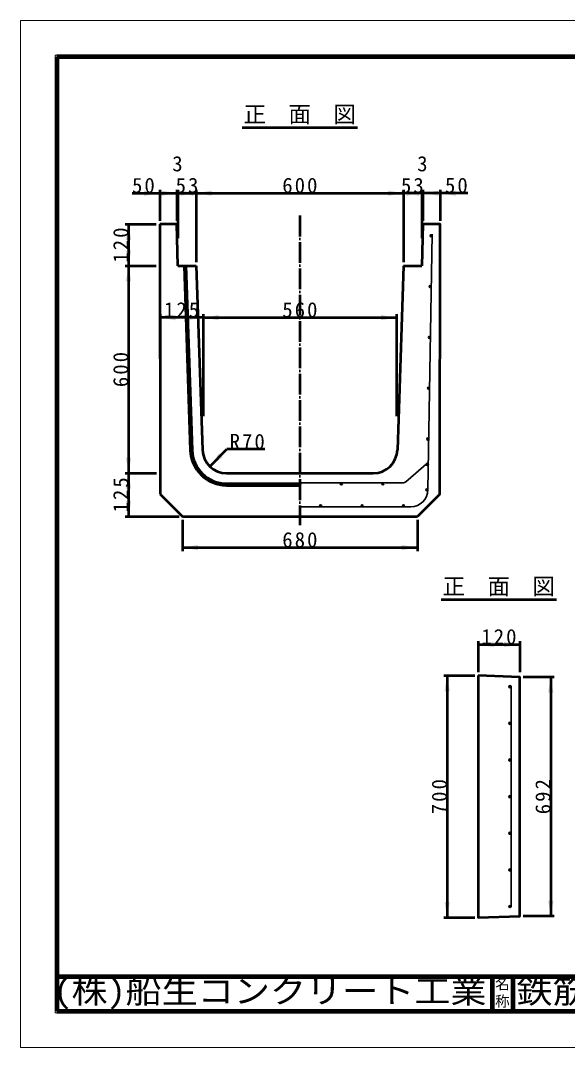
# Model space of a CAD drawing. Units: millimetres, scale not verified. Extents: x -2102 to 2102, y -1485 to 1485.
# Drawn here: x -2102 to -519, y -1485 to 1485 of the extents above; entities that cross this region are included whole.
import ezdxf
from ezdxf.enums import TextEntityAlignment as Align

# ---------------------------------------------------------------- set-up
doc = ezdxf.new("R2010")
doc.units = ezdxf.units.MM
doc.header["$LTSCALE"] = 5
doc.linetypes.add('LONG_DASHED_DOTTED', pattern=[15.25, 12, -1.5, 0.25, -1.5])
doc.layers.add('0-0_V-nasSTD', color=7, linetype='Continuous', lineweight=50)
doc.layers.add('0-1_0', color=7, linetype='Continuous', lineweight=50)
doc.styles.add('ＭＳ ゴシック', font='')
doc.styles.get('ＭＳ ゴシック').set_extended_font_data('MS Gothic')

msp = doc.modelspace()

# ---------------------------------------------------------------- linework, layer by layer
at = {"layer": '0-0_V-nasSTD', "lineweight": 100}
for p, q in [((-1997.5, 1380), (-1997.5, -1380)), ((-737.5, -1280), (-737.5, -1380)), ((-677.5, -1280), (-677.5, -1380)), ((-1997.5, -1380), (1997.5, -1380))]:
    msp.add_line(p, q, dxfattribs=at)
at = {"layer": '0-0_V-nasSTD'}
for p, q in [((-1779.658, 985.745), (-1699.658, 985.745)), ((-1699.658, 995.745), (-1699.658, 905.745)), ((-1699.658, 985.745), (-1649.658, 985.745)), ((-1649.658, 995.745), (-1649.658, 905.745)), ((-1646.658, 995.745), (-1646.658, 855.745)), ((-1593.658, 995.745), (-1593.658, 785.745)), ((-1593.658, 985.745), (-993.658, 985.745)), ((-993.658, 995.745), (-993.658, 785.745)), ((-940.658, 985.745), (-993.658, 985.745)), ((-940.658, 995.745), (-940.658, 855.745)), ((-937.658, 995.745), (-937.658, 905.745)), ((-887.658, 995.745), (-887.658, 905.745)), ((-807.658, 985.745), (-887.658, 985.745)), ((-1799.658, 895.745), (-1709.658, 895.745)), ((-1789.658, 895.745), (-1789.658, 775.745)), ((-1699.658, 895.745), (-1698.574, 115.662)), ((-1649.658, 895.745), (-1699.658, 895.745)), ((-1646.658, 775.745), (-1649.658, 895.745)), ((-937.658, 895.745), (-940.658, 775.745)), ((-1799.658, 775.745), (-1709.658, 775.745)), ((-1789.658, 775.745), (-1789.658, 175.745)), ((-1646.658, 775.745), (-1593.658, 775.745)), ((-1628.677, 775.745), (-1610.894, 242.247)), ((-1623.675, 775.745), (-1605.897, 242.414)), ((-1593.658, 775.745), (-1575.913, 243.413)), ((-993.658, 775.745), (-1011.402, 243.413)), ((-993.658, 775.745), (-940.658, 775.745)), ((-1698.658, 635.745), (-1698.658, 340.745)), ((-1573.658, 625.745), (-1698.658, 625.745)), ((-1573.658, 635.745), (-1573.658, 340.745)), ((-1573.658, 625.745), (-1013.658, 625.745)), ((-1013.658, 635.745), (-1013.658, 340.745)), ((-1554.618, 195.43), (-1505.121, 244.928)), ((-1395.121, 244.928), (-1505.121, 244.928)), ((-1799.658, 175.745), (-1708.658, 175.745)), ((-1789.658, 175.745), (-1789.658, 50.745)), ((-1505.952, 175.745), (-1081.363, 175.745)), ((-1505.952, 145.745), (-1293.658, 145.745)), ((-1505.952, 140.745), (-1293.658, 140.745)), ((-1698.574, 115.662), (-1633.658, 50.745)), ((-888.741, 115.662), (-953.658, 50.745)), ((-1799.658, 50.745), (-1643.658, 50.745)), ((-1633.658, 50.745), (-953.658, 50.745)), ((-1633.658, 40.745), (-1633.658, -49.255)), ((-953.658, 40.745), (-953.658, -49.255)), ((-1633.658, -39.255), (-953.658, -39.255)), ((-777.442, -309.593), (-777.442, -399.593)), ((-777.442, -319.593), (-657.442, -319.593)), ((-657.442, -309.593), (-657.442, -399.593)), ((-877.442, -409.593), (-787.442, -409.593)), ((-867.442, -409.593), (-867.442, -1109.593)), ((-557.442, -413.593), (-647.442, -413.593)), ((-567.442, -413.593), (-567.442, -1105.593)), ((-877.442, -1109.593), (-787.442, -1109.593)), ((-557.442, -1105.593), (-647.442, -1105.593))]:
    msp.add_line(p, q, dxfattribs=at)
at = {"layer": '0-0_V-nasSTD', "linetype": 'LONG_DASHED_DOTTED'}
msp.add_line((-1293.658, 920.745), (-1293.658, 25.745), dxfattribs=at)
at = {"layer": '0-0_V-nasSTD', "lineweight": 35}
for p, q in [((-922.854, 127.678), (-910.764, 867.58)), ((-987.497, 150.439), (-921.548, 207.596)), ((-994.046, 147.995), (-1293.658, 147.995)), ((-922.856, 127.574), (-922.854, 127.678)), ((-1293.658, 78.495), (-972.848, 78.495)), ((-682.442, -441.593), (-682.442, -1077.593))]:
    msp.add_line(p, q, dxfattribs=at)
at = {"layer": '0-0_V-nasSTD', "lineweight": 18}
for points in [[(-2102.5, -1485), (-2102.5, 1485), (2102.5, 1485), (2102.5, -1485)], [(-2002.5, -1385), (-2002.5, 1385), (2002.5, 1385), (2002.5, -1385)]]:
    msp.add_lwpolyline(points, close=True, dxfattribs=at)
at = {"layer": '0-0_V-nasSTD', "lineweight": 100}
msp.add_lwpolyline([(1997.5, -1380), (1997.5, 1380), (-1997.5, 1380)], dxfattribs=at)
at = {"layer": '0-0_V-nasSTD'}
for points in [[(-1649.658, 985.745), (-1646.658, 985.745), (-1593.658, 985.745)], [(-887.658, 985.745), (-937.658, 985.745), (-940.658, 985.745)], [(-888.741, 115.662), (-887.658, 895.745), (-937.658, 895.745)]]:
    msp.add_lwpolyline(points, dxfattribs=at)
msp.add_lwpolyline([(-777.442, -409.593), (-777.442, -1109.593), (-657.442, -1105.593), (-657.442, -413.593)], close=True, dxfattribs=at)
at = {"layer": '0-0_V-nasSTD', "lineweight": 35}
for centre in [(-913.844, 862.678), (-916.246, 715.678), (-918.648, 568.678), (-921.05, 421.678), (-923.452, 274.678), (-924.658, 200.932), (-1173.658, 144.995), (-1053.658, 144.995), (-925.854, 127.678), (-1233.658, 81.495), (-1113.658, 81.495), (-993.658, 81.495), (-685.442, -441.593), (-685.442, -547.593), (-685.442, -653.593), (-685.442, -759.593), (-685.442, -865.593), (-685.442, -971.593), (-685.442, -1077.593)]:
    msp.add_circle(centre, 3, dxfattribs=at)
at = {"layer": '0-0_V-nasSTD'}
for centre, radius, start, end in [((-1505.952, 245.745), 105, 181.90915, 270), ((-1505.952, 245.745), 100, 181.90915, 270), ((-1505.952, 245.745), 70, 181.90915, 270), ((-1081.363, 245.745), 70, 270, 358.09085)]:
    msp.add_arc(centre, radius, start, end, dxfattribs=at)
at = {"layer": '0-0_V-nasSTD', "lineweight": 35}
for centre, radius, start, end in [((-994.046, 157.995), 10, 270, 310.91532), ((-1293.658, 144.995), 3, 270, 90), ((-972.848, 128.495), 50, 270, 359.06388), ((-972.848, 128.495), 50, 358.94438, 359.06388)]:
    msp.add_arc(centre, radius, start, end, dxfattribs=at)
at = {"layer": '0-0_V-nasSTD'}
for points in [[(-1744.658, 978.245), (-1744.658, 993.245), (-1699.658, 985.745)], [(-1694.658, 978.245), (-1694.658, 993.245), (-1649.658, 985.745)], [(-1646.658, 985.745), (-1601.658, 978.245), (-1601.658, 993.245)], [(-1638.658, 978.245), (-1638.658, 993.245), (-1593.658, 985.745)], [(-1593.658, 985.745), (-1548.658, 978.245), (-1548.658, 993.245)], [(-1038.658, 978.245), (-1038.658, 993.245), (-993.658, 985.745)], [(-993.658, 985.745), (-948.658, 978.245), (-948.658, 993.245)], [(-985.658, 978.245), (-985.658, 993.245), (-940.658, 985.745)], [(-937.658, 985.745), (-892.658, 978.245), (-892.658, 993.245)], [(-887.658, 985.745), (-842.658, 978.245), (-842.658, 993.245)], [(-1797.158, 850.745), (-1789.658, 895.745), (-1782.158, 850.745)], [(-916.829, 862.375), (-916.121, 864.633), (-911.382, 860.965)], [(-916.829, 862.375), (-915.681, 860.306), (-911.382, 860.965)], [(-916.121, 864.633), (-913.996, 865.675), (-911.382, 860.965)], [(-913.996, 865.675), (-911.777, 864.853), (-911.382, 860.965)], [(-911.777, 864.853), (-911.382, 860.965), (-910.844, 862.678)], [(-915.681, 860.306), (-913.39, 859.713), (-911.382, 860.965)], [(-1797.158, 820.745), (-1789.658, 775.745), (-1782.158, 820.745)], [(-1797.158, 730.745), (-1789.658, 775.745), (-1782.158, 730.745)], [(-919.231, 715.375), (-918.523, 717.633), (-913.784, 713.965)], [(-919.231, 715.375), (-918.083, 713.306), (-913.784, 713.965)], [(-918.523, 717.633), (-916.398, 718.675), (-913.784, 713.965)], [(-918.083, 713.306), (-915.792, 712.713), (-913.784, 713.965)], [(-916.398, 718.675), (-914.179, 717.853), (-913.784, 713.965)], [(-914.179, 717.853), (-913.784, 713.965), (-913.246, 715.678)], [(-1698.658, 625.745), (-1653.658, 618.245), (-1653.658, 633.245)], [(-1618.658, 618.245), (-1618.658, 633.245), (-1573.658, 625.745)], [(-1573.658, 625.745), (-1528.658, 618.245), (-1528.658, 633.245)], [(-1058.658, 618.245), (-1058.658, 633.245), (-1013.658, 625.745)], [(-921.633, 568.375), (-920.925, 570.633), (-916.186, 566.965)], [(-921.633, 568.375), (-920.485, 566.306), (-916.186, 566.965)], [(-920.925, 570.633), (-918.8, 571.675), (-916.186, 566.965)], [(-920.485, 566.306), (-918.194, 565.713), (-916.186, 566.965)], [(-918.8, 571.675), (-916.581, 570.853), (-916.186, 566.965)], [(-916.581, 570.853), (-916.186, 566.965), (-915.648, 568.678)], [(-924.035, 421.375), (-923.327, 423.633), (-918.588, 419.965)], [(-924.035, 421.375), (-922.887, 419.306), (-918.588, 419.965)], [(-923.327, 423.633), (-921.202, 424.675), (-918.588, 419.965)], [(-922.887, 419.306), (-920.596, 418.713), (-918.588, 419.965)], [(-921.202, 424.675), (-918.983, 423.853), (-918.588, 419.965)], [(-918.983, 423.853), (-918.588, 419.965), (-918.05, 421.678)], [(-926.437, 274.375), (-925.729, 276.633), (-920.99, 272.965)], [(-926.437, 274.375), (-925.289, 272.306), (-920.99, 272.965)], [(-925.729, 276.633), (-923.604, 277.675), (-920.99, 272.965)], [(-925.289, 272.306), (-922.998, 271.713), (-920.99, 272.965)], [(-923.604, 277.675), (-921.385, 276.853), (-920.99, 272.965)], [(-921.385, 276.853), (-920.99, 272.965), (-920.452, 274.678)], [(-1797.158, 220.745), (-1789.658, 175.745), (-1782.158, 220.745)], [(-1554.618, 195.43), (-1528.102, 232.553), (-1517.495, 221.947)], [(-927.65, 201.153), (-926.879, 198.916), (-924.893, 203.923)], [(-927.65, 201.153), (-926.559, 203.253), (-924.893, 203.923)], [(-926.879, 198.916), (-924.893, 203.923), (-924.727, 197.933)], [(-924.893, 203.923), (-924.727, 197.933), (-922.532, 198.816)], [(-924.893, 203.923), (-922.652, 203.163), (-921.659, 201.015)], [(-924.893, 203.923), (-922.532, 198.816), (-921.659, 201.015)], [(-1797.158, 130.745), (-1789.658, 175.745), (-1782.158, 130.745)], [(-1293.658, 141.995), (-1293.658, 147.995), (-1292.475, 147.752)], [(-1293.658, 141.995), (-1292.475, 147.752), (-1291.483, 147.062)], [(-1293.658, 141.995), (-1291.483, 147.062), (-1290.845, 146.037)], [(-1293.658, 141.995), (-1290.845, 146.037), (-1290.662, 144.843)], [(-1293.658, 141.995), (-1290.964, 143.674), (-1290.662, 144.843)], [(-1293.658, 141.995), (-1291.704, 142.719), (-1290.964, 143.674)], [(-1293.658, 141.995), (-1292.76, 142.133), (-1291.704, 142.719)], [(-1176.654, 144.843), (-1175.832, 147.062), (-1171.944, 147.458)], [(-1176.654, 144.843), (-1175.612, 142.719), (-1171.944, 147.458)], [(-1175.832, 147.062), (-1173.658, 147.995), (-1171.944, 147.458)], [(-1175.612, 142.719), (-1173.354, 142.011), (-1171.944, 147.458)], [(-1173.354, 142.011), (-1171.944, 147.458), (-1171.286, 143.159)], [(-1171.944, 147.458), (-1171.286, 143.159), (-1170.692, 145.45)], [(-1056.654, 144.843), (-1055.832, 147.062), (-1051.944, 147.458)], [(-1056.654, 144.843), (-1055.612, 142.719), (-1051.944, 147.458)], [(-1055.832, 147.062), (-1053.658, 147.995), (-1051.944, 147.458)], [(-1055.612, 142.719), (-1053.354, 142.011), (-1051.944, 147.458)], [(-1053.354, 142.011), (-1051.944, 147.458), (-1051.286, 143.159)], [(-1051.944, 147.458), (-1051.286, 143.159), (-1050.692, 145.45)], [(-923.787, 129.853), (-923.392, 125.965), (-922.854, 127.678)], [(-1797.158, 95.745), (-1789.658, 50.745), (-1782.158, 95.745)], [(-1236.623, 81.041), (-1236.03, 83.332), (-1235.372, 79.033)], [(-1236.03, 83.332), (-1235.372, 79.033), (-1233.961, 84.48)], [(-1235.372, 79.033), (-1233.961, 84.48), (-1231.704, 83.772)], [(-1235.372, 79.033), (-1231.704, 83.772), (-1230.662, 81.647)], [(-1235.372, 79.033), (-1231.483, 79.428), (-1230.662, 81.647)], [(-1235.372, 79.033), (-1233.658, 78.495), (-1231.483, 79.428)], [(-1116.623, 81.041), (-1116.03, 83.332), (-1115.372, 79.033)], [(-1116.03, 83.332), (-1115.372, 79.033), (-1113.961, 84.48)], [(-1115.372, 79.033), (-1113.961, 84.48), (-1111.704, 83.772)], [(-1115.372, 79.033), (-1111.704, 83.772), (-1110.662, 81.647)], [(-1115.372, 79.033), (-1111.483, 79.428), (-1110.662, 81.647)], [(-1115.372, 79.033), (-1113.658, 78.495), (-1111.483, 79.428)], [(-996.623, 81.041), (-996.03, 83.332), (-995.372, 79.033)], [(-996.03, 83.332), (-995.372, 79.033), (-993.961, 84.48)], [(-995.372, 79.033), (-993.961, 84.48), (-991.704, 83.772)], [(-995.372, 79.033), (-991.704, 83.772), (-990.662, 81.647)], [(-995.372, 79.033), (-991.483, 79.428), (-990.662, 81.647)], [(-995.372, 79.033), (-993.658, 78.495), (-991.483, 79.428)], [(-1633.658, -39.255), (-1588.658, -46.755), (-1588.658, -31.755)], [(-998.658, -46.755), (-998.658, -31.755), (-953.658, -39.255)], [(-777.442, -319.593), (-732.442, -327.093), (-732.442, -312.093)], [(-702.442, -327.093), (-702.442, -312.093), (-657.442, -319.593)], [(-874.942, -454.593), (-867.442, -409.593), (-859.942, -454.593)], [(-574.942, -458.593), (-567.442, -413.593), (-559.942, -458.593)], [(-688.408, -442.047), (-687.815, -439.757), (-687.156, -444.055)], [(-687.815, -439.757), (-687.156, -444.055), (-685.746, -438.608)], [(-687.156, -444.055), (-685.746, -438.608), (-683.488, -439.317)], [(-687.156, -444.055), (-683.488, -439.317), (-682.446, -441.441)], [(-687.156, -444.055), (-683.268, -443.66), (-682.446, -441.441)], [(-687.156, -444.055), (-685.442, -444.593), (-683.268, -443.66)], [(-688.408, -548.047), (-687.815, -545.757), (-687.156, -550.055)], [(-687.815, -545.757), (-687.156, -550.055), (-685.746, -544.608)], [(-687.156, -550.055), (-685.746, -544.608), (-683.488, -545.317)], [(-687.156, -550.055), (-683.488, -545.317), (-682.446, -547.441)], [(-687.156, -550.055), (-683.268, -549.66), (-682.446, -547.441)], [(-687.156, -550.055), (-685.442, -550.593), (-683.268, -549.66)], [(-688.408, -654.047), (-687.815, -651.757), (-687.156, -656.055)], [(-687.815, -651.757), (-687.156, -656.055), (-685.746, -650.608)], [(-687.156, -656.055), (-685.746, -650.608), (-683.488, -651.317)], [(-687.156, -656.055), (-683.488, -651.317), (-682.446, -653.441)], [(-687.156, -656.055), (-683.268, -655.66), (-682.446, -653.441)], [(-687.156, -656.055), (-685.442, -656.593), (-683.268, -655.66)], [(-688.408, -760.047), (-687.815, -757.757), (-687.156, -762.055)], [(-687.815, -757.757), (-687.156, -762.055), (-685.746, -756.608)], [(-687.156, -762.055), (-685.746, -756.608), (-683.488, -757.317)], [(-687.156, -762.055), (-683.488, -757.317), (-682.446, -759.441)], [(-687.156, -762.055), (-683.268, -761.66), (-682.446, -759.441)], [(-687.156, -762.055), (-685.442, -762.593), (-683.268, -761.66)], [(-688.408, -866.047), (-687.815, -863.757), (-687.156, -868.055)], [(-687.815, -863.757), (-687.156, -868.055), (-685.746, -862.608)], [(-687.156, -868.055), (-685.746, -862.608), (-683.488, -863.317)], [(-687.156, -868.055), (-683.488, -863.317), (-682.446, -865.441)], [(-687.156, -868.055), (-683.268, -867.66), (-682.446, -865.441)], [(-687.156, -868.055), (-685.442, -868.593), (-683.268, -867.66)], [(-688.408, -972.047), (-687.815, -969.757), (-687.156, -974.055)], [(-687.815, -969.757), (-687.156, -974.055), (-685.746, -968.608)], [(-687.156, -974.055), (-685.746, -968.608), (-683.488, -969.317)], [(-687.156, -974.055), (-683.488, -969.317), (-682.446, -971.441)], [(-687.156, -974.055), (-683.268, -973.66), (-682.446, -971.441)], [(-687.156, -974.055), (-685.442, -974.593), (-683.268, -973.66)], [(-874.942, -1064.593), (-867.442, -1109.593), (-859.942, -1064.593)], [(-574.942, -1060.593), (-567.442, -1105.593), (-559.942, -1060.593)], [(-688.408, -1078.047), (-687.815, -1075.757), (-687.156, -1080.055)], [(-687.815, -1075.757), (-687.156, -1080.055), (-685.746, -1074.608)], [(-687.156, -1080.055), (-685.746, -1074.608), (-683.488, -1075.317)], [(-687.156, -1080.055), (-683.488, -1075.317), (-682.446, -1077.441)], [(-687.156, -1080.055), (-683.268, -1079.66), (-682.446, -1077.441)], [(-687.156, -1080.055), (-685.442, -1080.593), (-683.268, -1079.66)]]:
    msp.add_solid(points, dxfattribs=at)
at = {"layer": '0-1_0'}
for p, q in [((-1460.658, 1175.745), (-1126.658, 1175.745)), ((-884.442, -189.593), (-550.442, -189.593))]:
    msp.add_line(p, q, dxfattribs=at)
at = {"layer": '0-1_0', "lineweight": 100}
msp.add_line((-1997.5, -1280), (1997.5, -1280), dxfattribs=at)

# ---------------------------------------------------------------- texts
at = {"layer": '0-0_V-nasSTD', "style": 'ＭＳ ゴシック'}
for s, height, p in [('正\u3000面\u3000図', 47.65, (-1456.662, 1175.745)), ('3', 43.99, (-1663.158, 1035.741)), ('3', 43.99, (-954.158, 1035.741)), ('正\u3000面\u3000図', 47.65, (-880.446, -189.593)), ('名', 30.79, (-728.518, -1326.001)), ('称', 30.79, (-728.524, -1375.99))]:
    msp.add_text(s, height=height, dxfattribs=at).set_placement(p, align=Align.BOTTOM_LEFT)
at = {"layer": '0-0_V-nasSTD', "style": 'ＭＳ ゴシック', "width": 1.1}
for s, p in [('(株)船生コンクリート工業', (-2007.14, -1377.45)), ('鉄筋コンクリートＵ型横断水路', (-666.75, -1377.53))]:
    msp.add_text(s, height=69.65, dxfattribs=at).set_placement(p, align=Align.BOTTOM_LEFT)
at = {"layer": '0-0_V-nasSTD', "char_height": 43.99, "attachment_point": 7, "style": 'ＭＳ ゴシック'}
for s, insert in [('\\T1.2;50', (-1779.658, 985.64)), ('\\T1.2;53', (-1653.455, 985.558)), ('\\T1.2;600', (-1344.645, 985.745)), ('\\T1.2;53', (-1001.102, 985.465)), ('\\T1.2;50', (-873.658, 985.745)), ('\\T1.2;125', (-1687.145, 625.745)), ('\\T1.2;560', (-1344.645, 625.745)), ('\\T1.2;R70', (-1497.121, 244.928)), ('\\T1.2;680', (-1344.645, -39.255)), ('\\T1.2;120', (-768.43, -319.593))]:
    msp.add_mtext(s, dxfattribs=dict(at, insert=insert))
at = {"layer": '0-0_V-nasSTD', "char_height": 43.99, "attachment_point": 7, "rotation": 90, "style": 'ＭＳ ゴシック'}
for s, insert in [('\\T1.2;120', (-1789.658, 784.758)), ('\\T1.2;600', (-1789.658, 424.758)), ('\\T1.2;125', (-1789.658, 62.258)), ('\\T1.2;700', (-867.442, -810.58)), ('\\T1.2;692', (-567.442, -810.58))]:
    msp.add_mtext(s, dxfattribs=dict(at, insert=insert))

doc.saveas('drawing.dxf')
